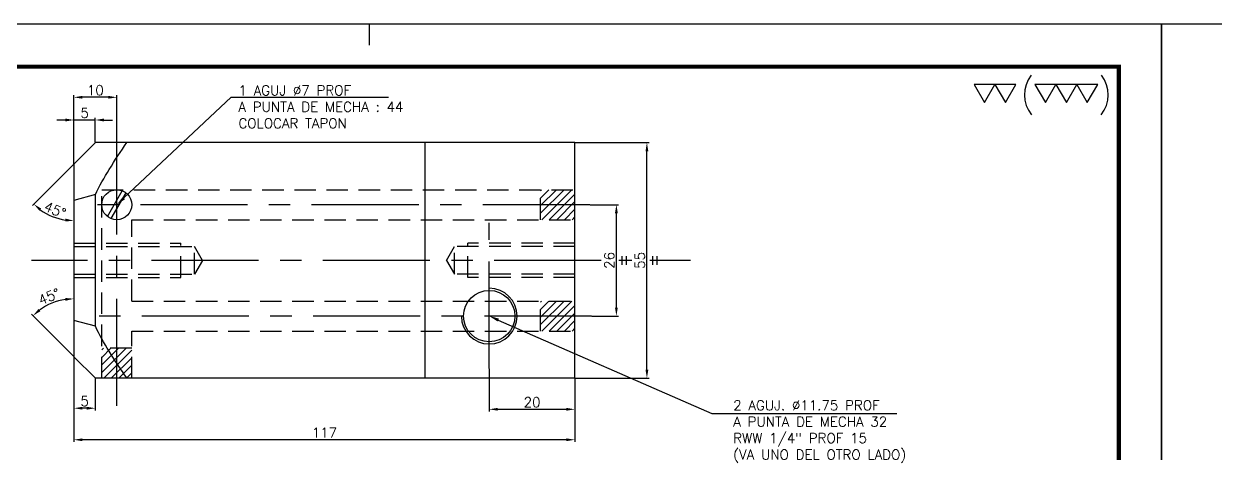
# Model space of a CAD drawing. Extents: x -21308 to -16735, y 11657 to 13517.
# Drawn here: x -20103.7 to -19825.5, y 13015.2 to 13115.4 of the extents above; entities that cross this region are included whole.
import ezdxf
from ezdxf import colors
from ezdxf.entities.mleader import LeaderData, LeaderLine
from ezdxf.math import Vec2, Vec3

# ---------------------------------------------------------------- set-up
doc = ezdxf.new("R2010")
doc.units = 0
doc.header["$LTSCALE"] = 20
doc.header["$MEASUREMENT"] = 0
doc.linetypes.add('CENTER', pattern=[2, 1.25, -0.25, 0.25, -0.25])
doc.linetypes.add('HIDDEN', pattern=[0.375, 0.25, -0.125])
doc.layers.get('0').update_dxf_attribs({"linetype": 'CONTINUOUS'})
doc.layers.get('DEFPOINTS').update_dxf_attribs({"linetype": 'CONTINUOUS'})
for name, color, linetype in [('CL', 1, 'CENTER'), ('CO', 3, 'CONTINUOUS'), ('FI', 1, 'CONTINUOUS'), ('OC', 1, 'HIDDEN')]:
    doc.layers.add(name, color=color, linetype=linetype)
doc.styles.add('ROMANS', font='ROMANS.SHX')
doc.dimstyles.new('1', dxfattribs={"dimtxt": 2.3, "dimasz": 2, "dimexe": 0.5, "dimexo": 0.0625, "dimgap": 0.5, "dimtad": 1, "dimdec": 4, "dimdsep": 46, "dimtxsty": 'ROMANS', "dimcen": -2, "dimclrt": 7, "dimadec": 0, "dimazin": 0, "dimtfac": 0.869565, "dimtdec": 4, "dimtmove": 0, "dimatfit": 3, "dimfxl": 1, "dimtolj": 1, "dimarcsym": 0})

# ---------------------------------------------------------------- blocks, each defined once
blk = doc.blocks.new('A3G')
blk.add_line((235, 292), (235, 297))
blk.add_lwpolyline([(0, 297), (420, 297), (420, 0), (0, 0)], close=True)
at = {"const_width": 1}
blk.add_lwpolyline([(25, 287), (410, 287), (410, 10), (25, 10)], close=True, dxfattribs=at)
blk = doc.blocks.new('*D146')
at = {"layer": 'CO', "color": 0, "lineweight": -2}
for p, q in [((-19995.04, 13034.9), (-19995.04, 13024.93)), ((-19975.04, 13032.63), (-19975.04, 13024.93)), ((-19993.04, 13025.43), (-19977.04, 13025.43))]:
    blk.add_line(p, q, dxfattribs=at)
at = {"layer": 'CO', "color": 0}
for points in [[(-19993.04, 13025.76), (-19993.04, 13025.1), (-19995.04, 13025.43)], [(-19977.04, 13025.76), (-19977.04, 13025.1), (-19975.04, 13025.43)]]:
    blk.add_solid(points, dxfattribs=at)
at = {"layer": 'DEFPOINTS', "color": 0}
for p in [(-19995.04, 13034.96), (-19975.04, 13032.69), (-19975.04, 13025.43)]:
    blk.add_point(p, dxfattribs=at)
at = {"layer": 'CO', "color": 7, "insert": (-19985.04, 13027.08), "char_height": 2.3, "attachment_point": 5, "style": 'ROMANS'}
blk.add_mtext('\\A1;20', dxfattribs=at)
blk = doc.blocks.new('*D147')
at = {"layer": 'CO', "color": 0, "lineweight": -2}
for p, q in [((-20092.04, 13037.63), (-20092.04, 13017.82)), ((-19975.04, 13032.63), (-19975.04, 13017.82)), ((-19977.04, 13018.32), (-20090.04, 13018.32))]:
    blk.add_line(p, q, dxfattribs=at)
at = {"layer": 'CO', "color": 0}
for points in [[(-20090.04, 13018.65), (-20090.04, 13017.99), (-20092.04, 13018.32)], [(-19977.04, 13018.65), (-19977.04, 13017.99), (-19975.04, 13018.32)]]:
    blk.add_solid(points, dxfattribs=at)
at = {"layer": 'DEFPOINTS', "color": 0}
for p in [(-20092.04, 13037.69), (-19975.04, 13032.69), (-20092.04, 13018.32)]:
    blk.add_point(p, dxfattribs=at)
at = {"layer": 'CO', "color": 7, "insert": (-20033.54, 13019.97), "char_height": 2.3, "attachment_point": 5, "style": 'ROMANS'}
blk.add_mtext('\\A1;117', dxfattribs=at)
blk = doc.blocks.new('*D148')
at = {"layer": 'CO', "color": 0, "lineweight": -2}
for p, q in [((-19971.46, 13073.19), (-19964.85, 13073.19)), ((-19965.35, 13049.19), (-19965.35, 13071.19)), ((-19971.11, 13047.19), (-19964.85, 13047.19))]:
    blk.add_line(p, q, dxfattribs=at)
at = {"layer": 'CO', "color": 0}
for points in [[(-19965.68, 13071.19), (-19965.02, 13071.19), (-19965.35, 13073.19)], [(-19965.68, 13049.19), (-19965.02, 13049.19), (-19965.35, 13047.19)]]:
    blk.add_solid(points, dxfattribs=at)
at = {"layer": 'DEFPOINTS', "color": 0}
for p in [(-19971.53, 13073.19), (-19965.35, 13073.19), (-19971.18, 13047.19)]:
    blk.add_point(p, dxfattribs=at)
at = {"layer": 'CO', "color": 7, "insert": (-19967, 13060.19), "char_height": 2.3, "attachment_point": 5, "rotation": 90, "style": 'ROMANS'}
blk.add_mtext('\\A1;26', dxfattribs=at)
blk = doc.blocks.new('*D149')
at = {"layer": 'CO', "color": 0, "lineweight": -2}
for p, q in [((-19974.98, 13087.69), (-19957.72, 13087.69)), ((-19958.22, 13034.69), (-19958.22, 13085.69)), ((-19974.98, 13032.69), (-19957.72, 13032.69))]:
    blk.add_line(p, q, dxfattribs=at)
at = {"layer": 'CO', "color": 0}
for points in [[(-19958.55, 13085.69), (-19957.89, 13085.69), (-19958.22, 13087.69)], [(-19958.55, 13034.69), (-19957.89, 13034.69), (-19958.22, 13032.69)]]:
    blk.add_solid(points, dxfattribs=at)
at = {"layer": 'DEFPOINTS', "color": 0}
for p in [(-19975.04, 13087.69), (-19958.22, 13087.69), (-19975.04, 13032.69)]:
    blk.add_point(p, dxfattribs=at)
at = {"layer": 'CO', "color": 7, "insert": (-19959.87, 13060.19), "char_height": 2.3, "attachment_point": 5, "rotation": 90, "style": 'ROMANS'}
blk.add_mtext('\\A1;55', dxfattribs=at)
blk = doc.blocks.new('*D150')
at = {"layer": 'CO', "color": 0, "lineweight": -2}
for p, q in [((-20092.04, 13082.76), (-20092.04, 13098.77)), ((-20084.04, 13098.27), (-20090.04, 13098.27)), ((-20082.04, 13089.31), (-20082.04, 13098.77))]:
    blk.add_line(p, q, dxfattribs=at)
at = {"layer": 'CO', "color": 0}
for points in [[(-20090.04, 13098.6), (-20090.04, 13097.94), (-20092.04, 13098.27)], [(-20084.04, 13098.6), (-20084.04, 13097.94), (-20082.04, 13098.27)]]:
    blk.add_solid(points, dxfattribs=at)
at = {"layer": 'DEFPOINTS', "color": 0}
for p in [(-20092.04, 13098.27), (-20082.04, 13089.25), (-20092.04, 13082.69)]:
    blk.add_point(p, dxfattribs=at)
at = {"layer": 'CO', "color": 7, "insert": (-20087.04, 13099.92), "char_height": 2.3, "attachment_point": 5, "style": 'ROMANS'}
blk.add_mtext('\\A1;10', dxfattribs=at)
blk = doc.blocks.new('*D151')
at = {"layer": 'CO', "color": 0, "lineweight": -2}
for p, q in [((-20092.04, 13037.57), (-20092.04, 13025.18)), ((-20087.04, 13032.63), (-20087.04, 13025.18)), ((-20089.04, 13025.68), (-20090.04, 13025.68))]:
    blk.add_line(p, q, dxfattribs=at)
at = {"layer": 'CO', "color": 0}
for points in [[(-20090.04, 13026.01), (-20090.04, 13025.35), (-20092.04, 13025.68)], [(-20089.04, 13026.01), (-20089.04, 13025.35), (-20087.04, 13025.68)]]:
    blk.add_solid(points, dxfattribs=at)
at = {"layer": 'DEFPOINTS', "color": 0}
for p in [(-20092.04, 13037.63), (-20087.04, 13032.69), (-20092.04, 13025.68)]:
    blk.add_point(p, dxfattribs=at)
at = {"layer": 'CO', "color": 7, "insert": (-20089.54, 13027.33), "char_height": 2.3, "attachment_point": 5, "style": 'ROMANS'}
blk.add_mtext('\\A1;5', dxfattribs=at)
blk = doc.blocks.new('*D152')
at = {"layer": 'CO', "color": 0, "lineweight": -2}
for p, q in [((-20094.04, 13092.97), (-20096.04, 13092.97)), ((-20092.04, 13082.82), (-20092.04, 13093.47)), ((-20087.04, 13092.97), (-20092.04, 13092.97)), ((-20087.04, 13087.76), (-20087.04, 13093.47)), ((-20085.04, 13092.97), (-20083.04, 13092.97))]:
    blk.add_line(p, q, dxfattribs=at)
at = {"layer": 'CO', "color": 0}
for points in [[(-20094.04, 13093.31), (-20094.04, 13092.64), (-20092.04, 13092.97)], [(-20085.04, 13093.31), (-20085.04, 13092.64), (-20087.04, 13092.97)]]:
    blk.add_solid(points, dxfattribs=at)
at = {"layer": 'DEFPOINTS', "color": 0}
for p in [(-20092.04, 13092.97), (-20087.04, 13087.69), (-20092.04, 13082.76)]:
    blk.add_point(p, dxfattribs=at)
at = {"layer": 'CO', "color": 7, "insert": (-20089.54, 13094.62), "char_height": 2.3, "attachment_point": 5, "style": 'ROMANS'}
blk.add_mtext('\\A1;5', dxfattribs=at)
blk = doc.blocks.new('*D153')
at = {"layer": 'CO', "color": 0, "lineweight": -2}
blk.add_line((-20092.08, 13082.65), (-20101.75, 13072.98), dxfattribs=at)
blk.add_arc((-20092.04, 13082.69), 13.24, 233.6658, 261.3342, dxfattribs=at)
at = {"layer": 'CO', "color": 0}
for points in [[(-20100.1, 13071.78), (-20099.66, 13072.28), (-20101.4, 13073.34)], [(-20094.01, 13069.94), (-20094.06, 13069.28), (-20092.04, 13069.46)]]:
    blk.add_solid(points, dxfattribs=at)
at = {"layer": 'DEFPOINTS', "color": 0}
for p in [(-20087.04, 13087.69), (-20092.04, 13082.69), (-20092.04, 13082.69), (-20098.66, 13071.23), (-20092.04, 13037.69)]:
    blk.add_point(p, dxfattribs=at)
at = {"layer": 'CO', "color": 7, "insert": (-20096.47, 13071.99), "char_height": 2.3, "attachment_point": 5, "rotation": 337.5, "style": 'ROMANS'}
blk.add_mtext('\\A1;45°', dxfattribs=at)
blk = doc.blocks.new('*D154')
at = {"layer": 'CO', "color": 0, "lineweight": -2}
blk.add_line((-20092.08, 13037.74), (-20101.97, 13047.63), dxfattribs=at)
blk.add_arc((-20092.04, 13037.69), 13.54, 98.4685, 126.5315, dxfattribs=at)
at = {"layer": 'CO', "color": 0}
for points in [[(-20094.06, 13051.42), (-20094.01, 13050.76), (-20092.04, 13051.24)], [(-20099.88, 13048.33), (-20100.32, 13048.83), (-20101.62, 13047.27)]]:
    blk.add_solid(points, dxfattribs=at)
at = {"layer": 'DEFPOINTS', "color": 0}
for p in [(-20092.04, 13082.69), (-20095.54, 13050.78), (-20092.04, 13037.69), (-20092.04, 13037.69), (-20087.04, 13032.69)]:
    blk.add_point(p, dxfattribs=at)
at = {"layer": 'CO', "color": 7, "insert": (-20097.85, 13051.73), "char_height": 2.3, "attachment_point": 5, "rotation": 22.5, "style": 'ROMANS'}
blk.add_mtext('\\A1;45°', dxfattribs=at)
blk = doc.blocks.new('A4G')
blk.add_lwpolyline([(0, 297), (210, 297), (210, 0), (0, 0)], close=True)

msp = doc.modelspace()

# ---------------------------------------------------------------- hatches: boundary and pattern name
at = {"layer": 'CO'}
h = msp.add_hatch(dxfattribs=at)
h.set_pattern_fill('ANSI31', color=256, scale=10, angle=270, style=0)
h.set_pattern_definition([(45, (-32634.6634, 32546.9817), (0.883883476, -0.883883476), [])])
h.paths.add_polyline_path([(-19975.03949, 13073.19468), (-19975.03949, 13069.69468), (-19983.03949, 13069.69468), (-19983.03949, 13073.19468)])
h.paths.add_polyline_path([(-19975.03949, 13076.69468), (-19975.03949, 13073.19468), (-19983.03949, 13073.19468), (-19983.03949, 13076.69468)])
h = msp.add_hatch(dxfattribs=at)
h.set_pattern_fill('ANSI31', color=256, scale=10, angle=270, style=0)
h.set_pattern_definition([(45, (-32634.6634, 32520.9817), (0.883883476, -0.883883476), [])])
h.paths.add_polyline_path([(-19975.03949, 13047.19468), (-19975.03949, 13043.69468), (-19983.03949, 13043.69468), (-19983.03949, 13047.19468)])
h.paths.add_polyline_path([(-19975.03949, 13050.69468), (-19975.03949, 13047.19468), (-19983.03949, 13047.19468), (-19983.03949, 13050.69468)])
h = msp.add_hatch(dxfattribs=at)
h.set_pattern_fill('ANSI31', color=256, scale=10, angle=270, style=0)
h.set_pattern_definition([(45, (-32637.6634, 32683.5246), (0.883883476, -0.883883476), [])])
h.paths.add_polyline_path([(-20078.53949, 13032.69468), (-20082.03949, 13032.69468), (-20082.03949, 13039.69468), (-20078.53949, 13039.69468)])
h.paths.add_polyline_path([(-20082.03949, 13032.69468), (-20085.53949, 13032.69468), (-20085.53949, 13039.69468), (-20082.03949, 13039.69468)])

# ---------------------------------------------------------------- linework, layer by layer
for p, q in [((-20092.03949, 13082.69468), (-20087.03949, 13087.69468)), ((-19975.03949, 13087.69468), (-20087.03949, 13087.69468)), ((-20010.03949, 13032.69468), (-20010.03949, 13087.69468)), ((-19975.03949, 13032.69468), (-19975.03949, 13087.69468)), ((-20092.03949, 13082.69468), (-20092.03949, 13037.69468)), ((-20087.03949, 13075.55722), (-20092.03949, 13074.19468)), ((-20087.03949, 13044.83213), (-20087.03949, 13075.55722)), ((-20084.20455, 13070.44468), (-20080.74045, 13076.44468)), ((-20083.33852, 13069.94468), (-20079.87442, 13075.94468)), ((-20087.03949, 13044.83213), (-20092.03949, 13046.19468)), ((-20092.03949, 13037.69468), (-20087.03949, 13032.69468)), ((-19975.03949, 13032.69468), (-20087.03949, 13032.69468))]:
    msp.add_line(p, q)
for centre, radius in [((-20082.03949, 13073.19468), 3.5), ((-19995.03949, 13047.19468), 6)]:
    msp.add_circle(centre, radius)
for points, knots in [([(-20087.03949, 13075.55722), (-20086.05644, 13077.57411), (-20084.96047, 13079.52285), (-20082.49021, 13083.56466), (-20081.09702, 13085.64633), (-20079.64861, 13087.69468)], [0.763358682, 0.763358682, 0.763358682, 0.763358682, 0.875, 0.875, 1, 1, 1, 1]), ([(-20079.64861, 13032.69468), (-20080.37652, 13033.72411), (-20081.09153, 13034.76398), (-20082.48875, 13036.87031), (-20083.17019, 13037.93567), (-20084.98444, 13040.90871), (-20086.06934, 13042.84178), (-20087.03949, 13044.83213)], [0, 0, 0, 0, 0.0625, 0.0625, 0.125, 0.125, 0.2351571872, 0.2351571872, 0.2351571872, 0.2351571872])]:
    msp.add_open_spline(points, degree=3, knots=knots)
at = {"layer": 'CL'}
for p, q in [((-20082.03949, 13026.23766), (-20082.03949, 13089.24726)), ((-19971.52517, 13073.19468), (-20087.40229, 13073.19468)), ((-19995.03949, 13034.96248), (-19995.03949, 13068.95917)), ((-19968.89448, 13060.19468), (-20101.96158, 13060.19468)), ((-19961.70619, 13060.19468), (-19964.7612, 13060.19468)), ((-19948.07283, 13060.19468), (-19957.57291, 13060.19468)), ((-19971.17662, 13047.19468), (-20087.40229, 13047.19468))]:
    msp.add_line(p, q, dxfattribs=at)
at = {"layer": 'CO'}
for p, q in [((-19964.07025, 13061.16659), (-19964.07025, 13059.16647)), ((-19963.07025, 13061.16659), (-19963.07025, 13059.16647)), ((-19956.94013, 13061.16659), (-19956.94013, 13059.16647)), ((-19955.94013, 13061.16659), (-19955.94013, 13059.16647))]:
    msp.add_line(p, q, dxfattribs=at)
for points in [[(-19879.37234, 13097.02856), (-19876.92819, 13101.26195), (-19881.81649, 13101.26195)], [(-19874.48404, 13097.02856), (-19872.03988, 13101.26195), (-19876.92819, 13101.26195)], [(-19865.14486, 13097.02856), (-19862.70071, 13101.26195), (-19867.58902, 13101.26195)], [(-19860.25656, 13097.02856), (-19857.81241, 13101.26195), (-19862.70071, 13101.26195)], [(-19855.36825, 13097.02856), (-19852.9241, 13101.26195), (-19857.81241, 13101.26195)]]:
    msp.add_lwpolyline(points, close=True, dxfattribs=at)
for centre, start, end in [((-19862.68693, 13098.85707), 141.7687645, 219.2464834), ((-19857.82618, 13098.85707), 320.7535166, 38.2312355)]:
    msp.add_arc(centre, 7.35713, start, end, dxfattribs=at)
at = {"layer": 'FI'}
msp.add_arc((-19995.03949, 13047.19468), 6.5, 180, 90, dxfattribs=at)
at = {"layer": 'OC'}
for p, q in [((-20085.53949, 13032.69468), (-20085.53949, 13076.69468)), ((-20085.53949, 13076.69468), (-19975.03949, 13076.69468)), ((-19983.03949, 13069.69468), (-19983.03949, 13076.69468)), ((-20078.53949, 13050.69468), (-20078.53949, 13069.69468)), ((-20078.53949, 13069.69468), (-19975.03949, 13069.69468)), ((-20092.03949, 13064.19468), (-20067.03949, 13064.19468)), ((-20092.03949, 13063.44468), (-20063.91587, 13063.44468)), ((-20067.03949, 13056.19468), (-20067.03949, 13064.19468)), ((-20062.03949, 13060.19468), (-20063.91587, 13063.44468)), ((-20063.91587, 13056.94468), (-20063.91587, 13063.44468)), ((-20005.03949, 13060.19468), (-20003.1631, 13063.44468)), ((-19975.03949, 13063.44468), (-20003.1631, 13063.44468)), ((-20003.1631, 13056.94468), (-20003.1631, 13063.44468)), ((-19975.03949, 13064.19468), (-20000.03949, 13064.19468)), ((-20000.03949, 13056.19468), (-20000.03949, 13064.19468)), ((-20062.03949, 13060.19468), (-20063.91587, 13056.94468)), ((-20005.03949, 13060.19468), (-20003.1631, 13056.94468)), ((-20092.03949, 13056.94468), (-20063.91587, 13056.94468)), ((-20092.03949, 13056.19468), (-20067.03949, 13056.19468)), ((-19975.03949, 13056.94468), (-20003.1631, 13056.94468)), ((-19975.03949, 13056.19468), (-20000.03949, 13056.19468)), ((-20078.53949, 13050.69468), (-19975.03949, 13050.69468)), ((-19983.03949, 13043.69468), (-19983.03949, 13050.69468)), ((-20078.53949, 13032.69468), (-20078.53949, 13043.69468)), ((-20078.53949, 13043.69468), (-19975.03949, 13043.69468)), ((-20078.53949, 13039.69468), (-20085.53949, 13039.69468))]:
    msp.add_line(p, q, dxfattribs=at)

# ---------------------------------------------------------------- block references
for name, p in [('A3G', (-20258.00568, 12818.42201)), ('A4G', (-19838.00568, 12818.42201))]:
    msp.add_blockref(name, p)

# ---------------------------------------------------------------- dimensions: what is measured, and where the dimension line sits
at = {"layer": 'CO'}
for base, p1, p2, picture, middle in [((-20092.03949, 13098.2698), (-20082.03949, 13089.24726), (-20092.03949, 13082.69468), '*D150', (-20087.03949, 13099.9198)), ((-20092.03949, 13092.97435), (-20087.03949, 13087.69468), (-20092.03949, 13082.75718), '*D152', (-20089.53949, 13094.62435)), ((-20092.03949, 13018.32011), (-19975.03949, 13032.69468), (-20092.03949, 13037.69468), '*D147', (-20033.53949, 13019.97011)), ((-20092.03949, 13025.68074), (-20087.03949, 13032.69468), (-20092.03949, 13037.63218), '*D151', (-20089.53949, 13027.33074)), ((-19975.03949, 13025.42984), (-19995.03949, 13034.96248), (-19975.03949, 13032.69468), '*D146', (-19985.03949, 13027.07984))]:
    dim = msp.add_linear_dim(base=base, p1=p1, p2=p2, dimstyle='1', dxfattribs=at)
    dim.commit()
    dim.dimension.update_dxf_attribs({"geometry": picture, "text_midpoint": middle})
for base, line1, line2, picture, middle in [((-20098.6575, 13071.23195), ((-20092.03949, 13082.69468), (-20087.03949, 13087.69468)), ((-20092.03949, 13082.69468), (-20092.03949, 13037.69468)), '*D153', (-20096.47326, 13071.99059)), ((-20095.5449, 13050.77708), ((-20092.03949, 13082.69468), (-20092.03949, 13037.69468)), ((-20092.03949, 13037.69468), (-20087.03949, 13032.69468)), '*D154', (-20097.85394, 13051.73201))]:
    dim = msp.add_angular_dim_2l(base=base, line1=line1, line2=line2, dimstyle='1', dxfattribs=at)
    dim.commit()
    dim.dimension.update_dxf_attribs({"geometry": picture, "text_midpoint": middle})
for base, p1, p2, picture, middle in [((-19958.21951, 13087.69468), (-19975.03949, 13032.69468), (-19975.03949, 13087.69468), '*D149', (-19959.86951, 13060.19468)), ((-19965.34963, 13073.19468), (-19971.17662, 13047.19468), (-19971.52517, 13073.19468), '*D148', (-19966.99963, 13060.19468))]:
    dim = msp.add_linear_dim(base=base, p1=p1, p2=p2, angle=90, dimstyle='1', dxfattribs=at)
    dim.commit()
    dim.dimension.update_dxf_attribs({"geometry": picture, "text_midpoint": middle})

# ---------------------------------------------------------------- leaders
ml = msp.add_multileader_mtext('Standard', dxfattribs=at)
ml.set_content('1 AGUJ %%C7 PROF\\PA PUNTA DE MECHA : 44\\PCOLOCAR TAPON', color=7, style='ROMANS')
ml.set_leader_properties(color=256, linetype='ByLayer', lineweight=-1)
ml.build(insert=Vec2(0, 0))
ml.multileader.update_dxf_attribs({"text_left_attachment_type": 6, "text_right_attachment_type": 5, "dogleg_length": 4, "arrow_head_size": 2.3})
ctx = ml.context
ctx.base_point, ctx.char_height, ctx.arrow_head_size, ctx.landing_gap_size, ctx.plane_origin = Vec3(-20054.62396, 13098.26663), 2.3, 2.3, 1, Vec3(-20067.02746, 13077.1653)
ctx.left_attachment, ctx.right_attachment = 6, 5
notes = []
notes.append((ctx, [(0, (1, 1, 0), (-20055.33014, 13098.26663), (1, 0), 0.70617, [(0, [(-20082.03949, 13073.19468)], 0, [])])]))
ctx.mtext.insert, ctx.mtext.flow_direction = Vec3(-20053.62396, 13101.02663), 5
ml = msp.add_multileader_mtext('Standard', dxfattribs=at)
ml.set_content('2 AGUJ. %%C11.75 PROF\\PA PUNTA DE MECHA 32\\PRWW 1/4" PROF 15\\P(VA UNO DEL OTRO LADO)', color=7, style='ROMANS')
ml.set_leader_properties(color=256, linetype='ByLayer', lineweight=-1)
ml.build(insert=Vec2(0, 0))
ml.multileader.update_dxf_attribs({"text_left_attachment_type": 6, "text_right_attachment_type": 5, "dogleg_length": 4, "arrow_head_size": 2.3})
ctx = ml.context
ctx.base_point, ctx.char_height, ctx.arrow_head_size, ctx.landing_gap_size, ctx.plane_origin = Vec3(-19939.06704, 13024.44669), 2.3, 2.3, 1, Vec3(-19857.084, 13041.93018)
ctx.left_attachment, ctx.right_attachment = 6, 5
notes.append((ctx, [(1, (1, 1, 0), (-19943.06704, 13024.44669), (1, 0), 4, [(0, [(-19995.03949, 13047.19468)], 0, [])])]))
ctx.mtext.insert, ctx.mtext.flow_direction = Vec3(-19938.06704, 13027.51336), 5
for ctx, leaders in notes:
    for number, flags, end, landing, length, lines in leaders:
        leader = LeaderData()
        leader.index, (leader.has_last_leader_line, leader.has_dogleg_vector, leader.attachment_direction) = number, flags
        leader.last_leader_point, leader.dogleg_vector, leader.dogleg_length = Vec3(end), Vec3(landing), length
        for number, points, colour, breaks in lines:
            line = LeaderLine()
            line.index, line.vertices, line.color, line.breaks = number, Vec3.list(points), colors.encode_raw_color(colour), breaks
            leader.lines.append(line)
        ctx.leaders.append(leader)

doc.saveas('drawing.dxf')
